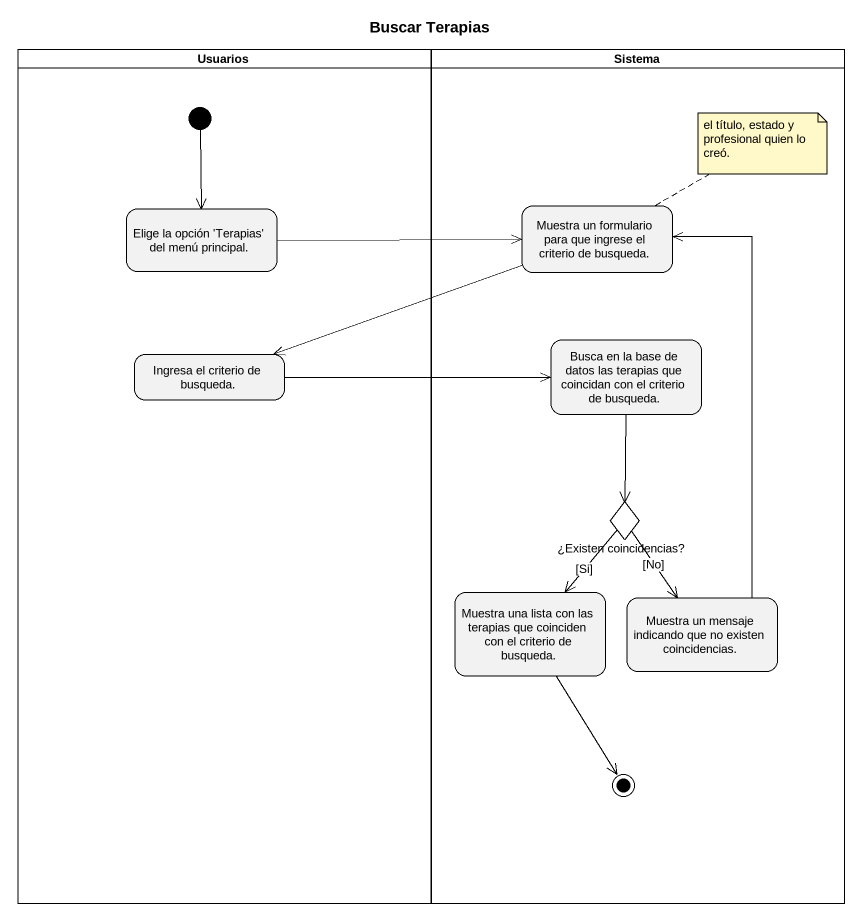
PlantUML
@startuml
title Buscar Terapias
hide empty description
state Usuarios <<partition>> {
  state "Elige la opción 'Terapias' del menú principal." as Elige_la_opción_Terapias
  state "Ingresa el criterio de busqueda." as Ingresa_el_criterio_de
  [*] --> Elige_la_opción_Terapias
}
state Sistema <<partition>> {
  state "Muestra un formulario para que ingrese el criterio de busqueda." as Muestra_un_formulario_para
  state "Busca en la base de datos las terapias que coincidan con el criterio de busqueda." as Busca_en_la_base_de_datos
  state "¿Existen coincidencias?" as Existen_coincidencias <<choice>>
  state "Muestra una lista con las terapias que coinciden con el criterio de busqueda." as Muestra_una_lista_con_las
  state "Muestra un mensaje indicando que no existen coincidencias." as Muestra_un_mensaje
  Muestra_una_lista_con_las --> [*]
}
Elige_la_opción_Terapias -right-> Muestra_un_formulario_para
Muestra_un_formulario_para -left-> Ingresa_el_criterio_de
Ingresa_el_criterio_de -right-> Busca_en_la_base_de_datos
Busca_en_la_base_de_datos --> Existen_coincidencias
Existen_coincidencias --> Muestra_una_lista_con_las : [Si]
Existen_coincidencias --> Muestra_un_mensaje : [No]
Muestra_un_mensaje -up-> Muestra_un_formulario_para
note right of Muestra_un_formulario_para : el título, estado y profesional quien lo creó.
@enduml
